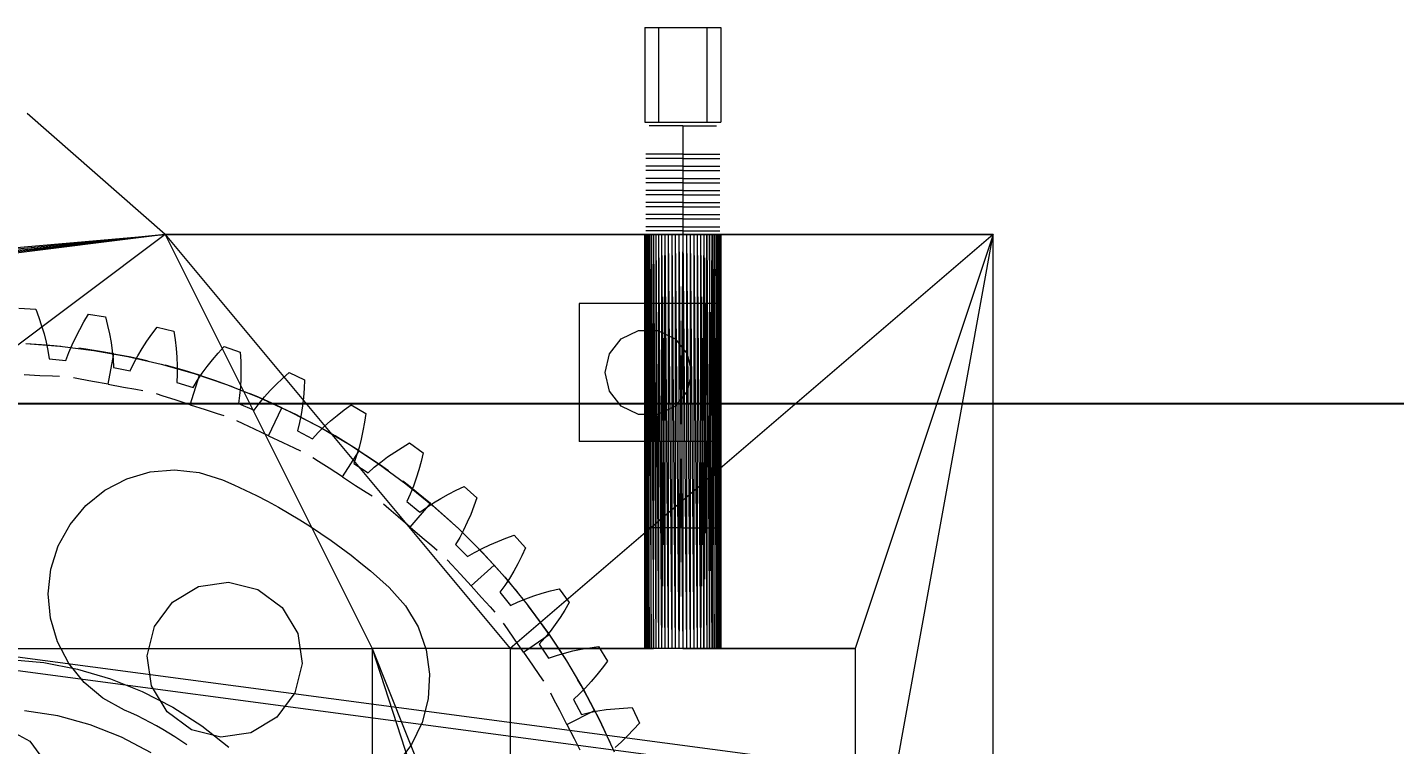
# Model space of a CAD drawing. Header units: millimetres. Extents: x -1970 to 34302, y -65268 to 6837.
# Drawn here: x 26148 to 26941, y 1884 to 2300 of the extents above; entities that cross this region are included whole.
import ezdxf

# ---------------------------------------------------------------- set-up
doc = ezdxf.new("R2010")
doc.units = ezdxf.units.MM
doc.layers.add('COTAS_P', color=1, linetype='Continuous', lineweight=0)
doc.layers.add('lateral_briquetadora', color=7, linetype='Continuous', lineweight=0)
doc.dimstyles.new('R19_100', dxfattribs={"dimtxt": 250, "dimasz": 150, "dimexe": 150, "dimexo": 80, "dimgap": 100, "dimtad": 1, "dimtih": 1, "dimtoh": 1, "dimdsep": 46, "dimcen": 0.09, "dimadec": 0, "dimazin": 0, "dimtfac": 1, "dimtdec": 4, "dimtofl": 0, "dimtmove": 0, "dimatfit": 3, "dimfxl": 1, "dimtolj": 1, "dimtzin": 0, "dimarcsym": 0})

# ---------------------------------------------------------------- blocks, each defined once
blk = doc.blocks.new('*D6')
at = {"layer": 'COTAS_P', "color": 0, "lineweight": -2, "transparency": 16777216}
for p, q in [((25128.19, 1262), (25128.19, 2232)), ((27628.19, 1262), (27628.19, 2232)), ((25278.19, 2082), (27478.19, 2082))]:
    blk.add_line(p, q, dxfattribs=at)
at = {"layer": 'COTAS_P', "color": 0, "transparency": 16777216}
for points in [[(25278.19, 2107), (25278.19, 2057), (25128.19, 2082)], [(27478.19, 2107), (27478.19, 2057), (27628.19, 2082)]]:
    blk.add_solid(points, dxfattribs=at)
at = {"layer": 'Defpoints', "color": 0, "transparency": 16777216}
for p in [(27628.19, 2082), (25128.19, 1182), (27628.19, 1182)]:
    blk.add_point(p, dxfattribs=at)

msp = doc.modelspace()

# ---------------------------------------------------------------- linework, layer by layer
at = {"layer": 'lateral_briquetadora'}
for p, q in [((26506.187, 2300), (26550.187, 2300)), ((26506.187, 2300), (26506.187, 2245)), ((26514.187, 2300), (26542.187, 2300)), ((26514.187, 2300), (26514.187, 2245)), ((26542.187, 2300), (26542.187, 2245)), ((26550.187, 2300), (26550.187, 2245)), ((26228.187, 2180), (26148.187, 2250)), ((26506.187, 2245), (26550.187, 2245)), ((26512.55, 2243), (26508.688, 2243)), ((26519.509, 2243), (26512.55, 2243)), ((26514.187, 2245), (26542.187, 2245)), ((26528.187, 2243), (26519.509, 2243)), ((26528.187, 2243), (26528.187, 2226.5)), ((26528.187, 2243), (26536.864, 2243)), ((26536.864, 2243), (26543.823, 2243)), ((26543.823, 2243), (26547.685, 2243)), ((26510.986, 2226.5), (26506.738, 2226.5)), ((26510.986, 2224), (26506.738, 2224)), ((26510.986, 2219.5), (26506.738, 2219.5)), ((26512.55, 2226.5), (26508.688, 2226.5)), ((26512.55, 2224), (26508.688, 2224)), ((26512.55, 2219.5), (26508.688, 2219.5)), ((26518.641, 2226.5), (26510.986, 2226.5)), ((26518.641, 2224), (26510.986, 2224)), ((26518.641, 2219.5), (26510.986, 2219.5)), ((26519.509, 2226.5), (26512.55, 2226.5)), ((26519.509, 2224), (26512.55, 2224)), ((26519.509, 2219.5), (26512.55, 2219.5)), ((26528.187, 2226.5), (26518.641, 2226.5)), ((26528.187, 2224), (26518.641, 2224)), ((26528.187, 2219.5), (26518.641, 2219.5)), ((26528.187, 2226.5), (26519.509, 2226.5)), ((26528.187, 2224), (26519.509, 2224)), ((26528.187, 2219.5), (26519.509, 2219.5)), ((26528.187, 2226.5), (26528.187, 2224)), ((26528.187, 2226.5), (26537.732, 2226.5)), ((26528.187, 2226.5), (26536.864, 2226.5)), ((26528.187, 2224), (26528.187, 2219.5)), ((26528.187, 2224), (26536.864, 2224)), ((26528.187, 2224), (26537.732, 2224)), ((26528.187, 2219.5), (26528.187, 2217)), ((26528.187, 2219.5), (26536.864, 2219.5)), ((26528.187, 2219.5), (26537.732, 2219.5)), ((26536.864, 2226.5), (26543.823, 2226.5)), ((26536.864, 2224), (26543.823, 2224)), ((26536.864, 2219.5), (26543.823, 2219.5)), ((26537.732, 2226.5), (26545.387, 2226.5)), ((26537.732, 2224), (26545.387, 2224)), ((26537.732, 2219.5), (26545.387, 2219.5)), ((26543.823, 2226.5), (26547.685, 2226.5)), ((26543.823, 2224), (26547.685, 2224)), ((26543.823, 2219.5), (26547.685, 2219.5)), ((26545.387, 2226.5), (26549.635, 2226.5)), ((26545.387, 2224), (26549.635, 2224)), ((26545.387, 2219.5), (26549.635, 2219.5)), ((26510.986, 2217), (26506.738, 2217)), ((26510.986, 2212.5), (26506.738, 2212.5)), ((26512.55, 2217), (26508.688, 2217)), ((26512.55, 2212.5), (26508.688, 2212.5)), ((26518.641, 2217), (26510.986, 2217)), ((26518.641, 2212.5), (26510.986, 2212.5)), ((26519.509, 2217), (26512.55, 2217)), ((26519.509, 2212.5), (26512.55, 2212.5)), ((26528.187, 2217), (26518.641, 2217)), ((26528.187, 2212.5), (26518.641, 2212.5)), ((26528.187, 2217), (26519.509, 2217)), ((26528.187, 2212.5), (26519.509, 2212.5)), ((26528.187, 2217), (26528.187, 2212.5)), ((26528.187, 2217), (26536.864, 2217)), ((26528.187, 2217), (26537.732, 2217)), ((26528.187, 2212.5), (26528.187, 2210)), ((26528.187, 2212.5), (26536.864, 2212.5)), ((26528.187, 2212.5), (26537.732, 2212.5)), ((26536.864, 2217), (26543.823, 2217)), ((26536.864, 2212.5), (26543.823, 2212.5)), ((26537.732, 2217), (26545.387, 2217)), ((26537.732, 2212.5), (26545.387, 2212.5)), ((26543.823, 2217), (26547.685, 2217)), ((26543.823, 2212.5), (26547.685, 2212.5)), ((26545.387, 2217), (26549.635, 2217)), ((26545.387, 2212.5), (26549.635, 2212.5)), ((26510.986, 2210), (26506.738, 2210)), ((26510.986, 2205.5), (26506.738, 2205.5)), ((26510.986, 2203), (26506.738, 2203)), ((26512.55, 2210), (26508.688, 2210)), ((26512.55, 2205.5), (26508.688, 2205.5)), ((26512.55, 2203), (26508.688, 2203)), ((26518.641, 2210), (26510.986, 2210)), ((26518.641, 2205.5), (26510.986, 2205.5)), ((26518.641, 2203), (26510.986, 2203)), ((26519.509, 2210), (26512.55, 2210)), ((26519.509, 2205.5), (26512.55, 2205.5)), ((26519.509, 2203), (26512.55, 2203)), ((26528.187, 2210), (26518.641, 2210)), ((26528.187, 2205.5), (26518.641, 2205.5)), ((26528.187, 2203), (26518.641, 2203)), ((26528.187, 2210), (26519.509, 2210)), ((26528.187, 2205.5), (26519.509, 2205.5)), ((26528.187, 2203), (26519.509, 2203)), ((26528.187, 2210), (26528.187, 2205.5)), ((26528.187, 2210), (26536.864, 2210)), ((26528.187, 2210), (26537.732, 2210)), ((26528.187, 2205.5), (26528.187, 2203)), ((26528.187, 2205.5), (26536.864, 2205.5)), ((26528.187, 2205.5), (26537.732, 2205.5)), ((26528.187, 2203), (26528.187, 2198.5)), ((26528.187, 2203), (26536.864, 2203)), ((26528.187, 2203), (26537.732, 2203)), ((26536.864, 2210), (26543.823, 2210)), ((26536.864, 2205.5), (26543.823, 2205.5)), ((26536.864, 2203), (26543.823, 2203)), ((26537.732, 2210), (26545.387, 2210)), ((26537.732, 2205.5), (26545.387, 2205.5)), ((26537.732, 2203), (26545.387, 2203)), ((26543.823, 2210), (26547.685, 2210)), ((26543.823, 2205.5), (26547.685, 2205.5)), ((26543.823, 2203), (26547.685, 2203)), ((26545.387, 2210), (26549.635, 2210)), ((26545.387, 2205.5), (26549.635, 2205.5)), ((26545.387, 2203), (26549.635, 2203)), ((26510.986, 2198.5), (26506.738, 2198.5)), ((26510.986, 2196), (26506.738, 2196)), ((26512.55, 2198.5), (26508.688, 2198.5)), ((26512.55, 2196), (26508.688, 2196)), ((26518.641, 2198.5), (26510.986, 2198.5)), ((26518.641, 2196), (26510.986, 2196)), ((26519.509, 2198.5), (26512.55, 2198.5)), ((26519.509, 2196), (26512.55, 2196)), ((26528.187, 2198.5), (26518.641, 2198.5)), ((26528.187, 2196), (26518.641, 2196)), ((26528.187, 2198.5), (26519.509, 2198.5)), ((26528.187, 2196), (26519.509, 2196)), ((26528.187, 2198.5), (26528.187, 2196)), ((26528.187, 2198.5), (26536.864, 2198.5)), ((26528.187, 2198.5), (26537.732, 2198.5)), ((26528.187, 2196), (26528.187, 2191.5)), ((26528.187, 2196), (26536.864, 2196)), ((26528.187, 2196), (26537.732, 2196)), ((26536.864, 2198.5), (26543.823, 2198.5)), ((26536.864, 2196), (26543.823, 2196)), ((26537.732, 2198.5), (26545.387, 2198.5)), ((26537.732, 2196), (26545.387, 2196)), ((26543.823, 2198.5), (26547.685, 2198.5)), ((26543.823, 2196), (26547.685, 2196)), ((26545.387, 2198.5), (26549.635, 2198.5)), ((26545.387, 2196), (26549.635, 2196)), ((26510.986, 2191.5), (26506.738, 2191.5)), ((26510.986, 2189), (26506.738, 2189)), ((26512.55, 2191.5), (26508.688, 2191.5)), ((26512.55, 2189), (26508.688, 2189)), ((26518.641, 2191.5), (26510.986, 2191.5)), ((26518.641, 2189), (26510.986, 2189)), ((26519.509, 2191.5), (26512.55, 2191.5)), ((26519.509, 2189), (26512.55, 2189)), ((26528.187, 2191.5), (26518.641, 2191.5)), ((26528.187, 2189), (26518.641, 2189)), ((26528.187, 2191.5), (26519.509, 2191.5)), ((26528.187, 2189), (26519.509, 2189)), ((26528.187, 2191.5), (26528.187, 2189)), ((26528.187, 2191.5), (26536.864, 2191.5)), ((26528.187, 2191.5), (26537.732, 2191.5)), ((26528.187, 2189), (26528.187, 2184.5)), ((26528.187, 2189), (26536.864, 2189)), ((26528.187, 2189), (26537.732, 2189)), ((26536.864, 2191.5), (26543.823, 2191.5)), ((26536.864, 2189), (26543.823, 2189)), ((26537.732, 2191.5), (26545.387, 2191.5)), ((26537.732, 2189), (26545.387, 2189)), ((26543.823, 2191.5), (26547.685, 2191.5)), ((26543.823, 2189), (26547.685, 2189)), ((26545.387, 2191.5), (26549.635, 2191.5)), ((26545.387, 2189), (26549.635, 2189)), ((26228.187, 2180), (25908.187, 1940)), ((26228.187, 2180), (25943.696, 2144.015)), ((26228.187, 2180), (25945.625, 2146.616)), ((26228.187, 2180), (25947.29, 2149.394)), ((26228.187, 2180), (25948.675, 2152.322)), ((25949.766, 2155.371), (26228.187, 2180)), ((26228.187, 2180), (26428.187, 1940)), ((26708.187, 2180), (26228.187, 2180)), ((26228.187, 2180), (26348.187, 1940)), ((26523.895, 2180), (26228.187, 2180)), ((26521.8, 2180), (26228.187, 2180)), ((26519.768, 2180), (26228.187, 2180)), ((26517.816, 2180), (26228.187, 2180)), ((26515.964, 2180), (26228.187, 2180)), ((26514.23, 2180), (26228.187, 2180)), ((26512.63, 2180), (26228.187, 2180)), ((26511.18, 2180), (26228.187, 2180)), ((26509.894, 2180), (26228.187, 2180)), ((26508.784, 2180), (26228.187, 2180)), ((26507.861, 2180), (26228.187, 2180)), ((26507.134, 2180), (26228.187, 2180)), ((26506.609, 2180), (26228.187, 2180)), ((26506.293, 2180), (26228.187, 2180)), ((26506.187, 2180), (26228.187, 2180)), ((26228.187, 2180), (26526.03, 2180)), ((26708.187, 2180), (26428.187, 1940)), ((26506.187, 2180), (26506.293, 1940)), ((26506.187, 1940), (26506.187, 2180)), ((26506.187, 2180), (26506.293, 2180)), ((26506.293, 2180), (26506.609, 1940)), ((26506.293, 1940), (26506.293, 2180)), ((26506.293, 2180), (26506.609, 2180)), ((26506.609, 2180), (26507.134, 1940)), ((26506.609, 1940), (26506.609, 2180)), ((26506.609, 2180), (26507.134, 2180)), ((26510.986, 2184.5), (26506.738, 2184.5)), ((26510.986, 2182), (26506.738, 2182)), ((26507.134, 2180), (26507.861, 1940)), ((26507.134, 1940), (26507.134, 2180)), ((26507.134, 2180), (26507.861, 2180)), ((26507.861, 2180), (26508.784, 1940)), ((26507.861, 1940), (26507.861, 2180)), ((26507.861, 2180), (26508.784, 2180)), ((26508.784, 2180), (26507.861, 1940)), ((26512.55, 2184.5), (26508.688, 2184.5)), ((26512.55, 2182), (26508.688, 2182)), ((26508.784, 2180), (26509.894, 1940)), ((26508.784, 1940), (26508.784, 2180)), ((26508.784, 2180), (26509.894, 2180)), ((26509.894, 2180), (26511.18, 1940)), ((26509.894, 1940), (26509.894, 2180)), ((26509.894, 2180), (26511.18, 2180)), ((26518.641, 2184.5), (26510.986, 2184.5)), ((26518.641, 2182), (26510.986, 2182)), ((26511.18, 2180), (26512.63, 1940)), ((26511.18, 1940), (26511.18, 2180)), ((26511.18, 2180), (26512.63, 2180)), ((26519.509, 2184.5), (26512.55, 2184.5)), ((26519.509, 2182), (26512.55, 2182)), ((26512.63, 2180), (26512.63, 1940)), ((26512.63, 2180), (26514.23, 1940)), ((26512.63, 2180), (26514.23, 2180)), ((26514.23, 2180), (26514.23, 1940)), ((26514.23, 2180), (26515.964, 1940)), ((26514.23, 2180), (26515.964, 2180)), ((26515.964, 2180), (26515.964, 1940)), ((26515.964, 2180), (26517.816, 1940)), ((26515.964, 2180), (26517.816, 2180)), ((26517.816, 2180), (26515.964, 1940)), ((26517.816, 2180), (26517.816, 1940)), ((26517.816, 2180), (26519.768, 1940)), ((26517.816, 2180), (26519.768, 2180)), ((26528.187, 2184.5), (26518.641, 2184.5)), ((26528.187, 2182), (26518.641, 2182)), ((26528.187, 2184.5), (26519.509, 2184.5)), ((26528.187, 2182), (26519.509, 2182)), ((26519.768, 2180), (26519.768, 1940)), ((26519.768, 2180), (26521.8, 1940)), ((26519.768, 2180), (26521.8, 2180)), ((26521.8, 2180), (26521.8, 1940)), ((26521.8, 2180), (26523.895, 1940)), ((26521.8, 2180), (26523.895, 2180)), ((26523.895, 2180), (26523.895, 1940)), ((26523.895, 2180), (26526.03, 1940)), ((26523.895, 2180), (26526.03, 2180)), ((26523.895, 2180), (26708.187, 2180)), ((26526.03, 2180), (26526.03, 1940)), ((26526.03, 2180), (26528.187, 1940)), ((26526.03, 2180), (26528.187, 2180)), ((26526.03, 2180), (26708.187, 2180)), ((26528.187, 2180), (26526.03, 1940)), ((26528.187, 2184.5), (26528.187, 2182)), ((26528.187, 2184.5), (26536.864, 2184.5)), ((26528.187, 2184.5), (26537.732, 2184.5)), ((26528.187, 2182), (26528.187, 2010)), ((26528.187, 2182), (26537.732, 2182)), ((26528.187, 2182), (26536.864, 2182)), ((26528.187, 2180), (26528.187, 1940)), ((26528.187, 2180), (26530.343, 1940)), ((26528.187, 2180), (26530.343, 2180)), ((26528.187, 2180), (26708.187, 2180)), ((26530.343, 2180), (26530.343, 1940)), ((26530.343, 2180), (26532.479, 1940)), ((26530.343, 2180), (26532.479, 2180)), ((26530.343, 2180), (26708.187, 2180)), ((26532.479, 2180), (26532.479, 1940)), ((26532.479, 2180), (26534.573, 1940)), ((26532.479, 2180), (26534.573, 2180)), ((26532.479, 2180), (26708.187, 2180)), ((26534.573, 2180), (26534.573, 1940)), ((26534.573, 2180), (26536.606, 1940)), ((26534.573, 2180), (26536.606, 2180)), ((26534.573, 2180), (26708.187, 2180)), ((26536.606, 2180), (26536.606, 1940)), ((26536.606, 2180), (26538.557, 1940)), ((26536.606, 2180), (26538.557, 2180)), ((26536.606, 2180), (26708.187, 2180)), ((26536.864, 2184.5), (26543.823, 2184.5)), ((26536.864, 2182), (26543.823, 2182)), ((26537.732, 2184.5), (26545.387, 2184.5)), ((26537.732, 2182), (26545.387, 2182)), ((26538.557, 2180), (26538.557, 1940)), ((26540.409, 2180), (26538.557, 1940)), ((26538.557, 2180), (26540.409, 2180)), ((26538.557, 2180), (26708.187, 2180)), ((26538.557, 2180), (26540.409, 1940)), ((26540.409, 2180), (26540.409, 1940)), ((26540.409, 1940), (26542.143, 2180)), ((26540.409, 2180), (26542.143, 2180)), ((26540.409, 2180), (26708.187, 2180)), ((26540.409, 2180), (26542.143, 1940)), ((26542.143, 2180), (26542.143, 1940)), ((26542.143, 2180), (26543.743, 1940)), ((26542.143, 2180), (26543.743, 2180)), ((26542.143, 2180), (26708.187, 2180)), ((26543.743, 2180), (26543.743, 1940)), ((26543.743, 1940), (26545.193, 2180)), ((26543.743, 2180), (26545.193, 2180)), ((26708.187, 2180), (26543.743, 2180)), ((26545.193, 1940), (26543.743, 2180)), ((26543.823, 2184.5), (26547.685, 2184.5)), ((26543.823, 2182), (26547.685, 2182)), ((26545.193, 2180), (26545.193, 1940)), ((26545.193, 2180), (26546.479, 1940)), ((26545.193, 2180), (26546.479, 2180)), ((26708.187, 2180), (26545.193, 2180)), ((26545.387, 2184.5), (26549.635, 2184.5)), ((26545.387, 2182), (26549.635, 2182)), ((26546.479, 2180), (26547.589, 1940)), ((26546.479, 1940), (26546.479, 2180)), ((26546.479, 2180), (26547.589, 2180)), ((26708.187, 2180), (26546.479, 2180)), ((26547.589, 2180), (26547.589, 1940)), ((26547.589, 1940), (26548.512, 2180)), ((26547.589, 2180), (26548.512, 2180)), ((26708.187, 2180), (26547.589, 2180)), ((26548.512, 1940), (26547.589, 2180)), ((26548.512, 2180), (26548.512, 1940)), ((26548.512, 2180), (26549.239, 1940)), ((26548.512, 2180), (26549.239, 2180)), ((26708.187, 2180), (26548.512, 2180)), ((26549.239, 2180), (26549.239, 1940)), ((26549.239, 1940), (26549.764, 2180)), ((26549.239, 2180), (26549.764, 2180)), ((26708.187, 2180), (26549.239, 2180)), ((26549.764, 1940), (26549.239, 2180)), ((26549.764, 2180), (26549.764, 1940)), ((26549.764, 2180), (26550.081, 1940)), ((26549.764, 2180), (26550.081, 2180)), ((26708.187, 2180), (26549.764, 2180)), ((26550.081, 2180), (26550.081, 1940)), ((26550.081, 1940), (26550.187, 2180)), ((26550.081, 2180), (26550.187, 2180)), ((26708.187, 2180), (26550.081, 2180)), ((26550.081, 2180), (26550.187, 1940)), ((26550.187, 2180), (26550.187, 1940)), ((26550.187, 2180), (26708.187, 2180)), ((26708.187, 2180), (26628.187, 1940)), ((26628.187, 1740), (26708.187, 2180)), ((26708.187, 1320), (26708.187, 2180)), ((26468.187, 2140), (26468.187, 2060)), ((26548.187, 2140), (26468.187, 2140)), ((26548.187, 2140), (26548.187, 2060)), ((26143.501, 2137.216), (26153.35, 2136.732)), ((26153.35, 2136.732), (26155.095, 2131.924)), ((26155.095, 2131.924), (26156.666, 2127.118)), ((26181.182, 2129.354), (26183.831, 2133.73)), ((26183.831, 2133.73), (26193.586, 2132.283)), ((26193.586, 2132.283), (26194.851, 2127.327)), ((26156.666, 2127.118), (26158.054, 2122.316)), ((26176.406, 2120.509), (26178.704, 2124.947)), ((26178.704, 2124.947), (26181.182, 2129.354)), ((26194.851, 2127.327), (26195.943, 2122.39)), ((26220.56, 2122.213), (26223.626, 2126.307)), ((26223.626, 2126.307), (26233.192, 2123.911)), ((26233.192, 2123.911), (26233.965, 2118.855)), ((26492.599, 2119.546), (26502.624, 2124.373)), ((26502.624, 2124.373), (26513.75, 2124.373)), ((26513.75, 2124.373), (26523.774, 2119.546)), ((26147.433, 2116.778), (26156.53, 2116.225)), ((26147.433, 2116.778), (26167.252, 2115.3)), ((26156.53, 2116.225), (26163.815, 2115.629)), ((26158.054, 2122.316), (26159.246, 2117.523)), ((26159.246, 2117.523), (26160.223, 2112.741)), ((26172.41, 2111.541), (26174.302, 2116.04)), ((26174.302, 2116.04), (26176.406, 2120.509)), ((26195.943, 2122.39), (26196.854, 2117.476)), ((26196.854, 2117.476), (26197.57, 2112.589)), ((26214.94, 2113.878), (26217.662, 2118.07)), ((26217.662, 2118.07), (26220.56, 2122.213)), ((26233.965, 2118.855), (26234.568, 2113.835)), ((26485.662, 2110.847), (26492.599, 2119.546)), ((26523.774, 2119.546), (26530.711, 2110.847)), ((26160.223, 2112.741), (26160.958, 2107.975)), ((26160.958, 2107.975), (26170.76, 2107.01)), ((26163.815, 2115.629), (26167.856, 2115.239)), ((26167.252, 2115.3), (26186.97, 2112.82)), ((26170.76, 2107.01), (26172.41, 2111.541)), ((26182.191, 2113.515), (26178.168, 2114.053)), ((26189.422, 2112.441), (26182.191, 2113.515)), ((26186.97, 2112.82), (26206.537, 2109.345)), ((26198.406, 2110.914), (26189.422, 2112.441)), ((26195.184, 2093.204), (26198.406, 2110.914)), ((26197.57, 2112.589), (26198.074, 2107.734)), ((26198.406, 2110.914), (26207.352, 2109.178)), ((26206.537, 2109.345), (26225.904, 2104.883)), ((26207.352, 2109.178), (26214.498, 2107.636)), ((26210.085, 2105.345), (26212.408, 2109.637)), ((26212.408, 2109.637), (26214.94, 2113.878)), ((26234.568, 2113.835), (26234.993, 2108.855)), ((26234.993, 2108.855), (26235.226, 2103.922)), ((26255.759, 2107.407), (26259.049, 2111.246)), ((26259.049, 2111.246), (26262.501, 2115.02)), ((26262.501, 2115.02), (26271.786, 2111.698)), ((26271.786, 2111.698), (26272.06, 2106.591)), ((26483.187, 2100), (26485.662, 2110.847)), ((26530.711, 2110.847), (26533.187, 2100)), ((26198.074, 2107.734), (26198.338, 2102.919)), ((26198.338, 2102.919), (26207.998, 2100.998)), ((26207.998, 2100.998), (26210.085, 2105.345)), ((26214.498, 2107.636), (26218.453, 2106.722)), ((26225.904, 2104.883), (26245.019, 2099.447)), ((26232.441, 2103.142), (26228.522, 2104.2)), ((26239.469, 2101.133), (26232.441, 2103.142)), ((26235.226, 2103.922), (26235.252, 2099.041)), ((26248.177, 2098.447), (26239.469, 2101.133)), ((26249.704, 2099.53), (26252.639, 2103.502)), ((26252.639, 2103.502), (26255.759, 2107.407)), ((26272.06, 2106.591), (26272.168, 2101.535)), ((26272.168, 2101.535), (26272.103, 2096.538)), ((26296.278, 2096.559), (26300.083, 2099.977)), ((26300.083, 2099.977), (26308.998, 2095.761)), ((26485.662, 2089.153), (26483.187, 2100)), ((26533.187, 2100), (26530.711, 2089.153)), ((26146.55, 2098.799), (26155.651, 2098.352)), ((26155.651, 2098.352), (26162.949, 2097.994)), ((26162.949, 2097.994), (26166.999, 2097.795)), ((26179.03, 2096.144), (26175.041, 2096.869)), ((26186.219, 2094.835), (26179.03, 2096.144)), ((26195.184, 2093.204), (26186.219, 2094.835)), ((26195.184, 2093.204), (26204.148, 2091.573)), ((26235.252, 2099.041), (26235.043, 2094.223)), ((26235.043, 2094.223), (26244.468, 2091.364)), ((26242.671, 2081.309), (26248.177, 2098.447)), ((26244.468, 2091.364), (26246.971, 2095.486)), ((26245.019, 2099.447), (26263.834, 2093.049)), ((26246.971, 2095.486), (26249.704, 2099.53)), ((26248.177, 2098.447), (26256.82, 2095.558)), ((26256.82, 2095.558), (26263.703, 2093.097)), ((26263.703, 2093.097), (26267.505, 2091.675)), ((26263.834, 2093.049), (26282.302, 2085.706)), ((26272.103, 2096.538), (26271.852, 2091.605)), ((26289.14, 2089.481), (26292.627, 2093.061)), ((26292.627, 2093.061), (26296.278, 2096.559)), ((26308.998, 2095.761), (26308.77, 2090.651)), ((26204.148, 2091.573), (26211.337, 2090.265)), ((26211.337, 2090.265), (26215.326, 2089.539)), ((26227.039, 2086.332), (26223.179, 2087.572)), ((26233.996, 2084.097), (26227.039, 2086.332)), ((26242.671, 2081.309), (26233.996, 2084.097)), ((26271.399, 2086.745), (26270.719, 2081.972)), ((26271.852, 2091.605), (26271.399, 2086.745)), ((26280.906, 2086.299), (26277.159, 2087.86)), ((26287.612, 2083.39), (26280.906, 2086.299)), ((26282.302, 2085.706), (26300.373, 2077.437)), ((26282.713, 2082.059), (26285.829, 2085.816)), ((26285.829, 2085.816), (26289.14, 2089.481)), ((26308.382, 2085.61), (26307.827, 2080.643)), ((26308.77, 2090.651), (26308.382, 2085.61)), ((26492.599, 2080.454), (26485.662, 2089.153)), ((26530.711, 2089.153), (26523.774, 2080.454)), ((26242.671, 2081.309), (26251.346, 2078.522)), ((26251.346, 2078.522), (26258.302, 2076.287)), ((26258.302, 2076.287), (26262.163, 2075.047)), ((26270.719, 2081.972), (26279.818, 2078.203)), ((26279.818, 2078.203), (26282.713, 2082.059)), ((26295.895, 2079.59), (26287.612, 2083.39)), ((26288.199, 2063.318), (26295.895, 2079.59)), ((26295.895, 2079.59), (26304.087, 2075.598)), ((26300.373, 2077.437), (26318.003, 2068.263)), ((26307.827, 2080.643), (26307.094, 2075.758)), ((26327.911, 2075.171), (26331.888, 2078.294)), ((26331.888, 2078.294), (26336.01, 2081.323)), ((26336.01, 2081.323), (26344.468, 2076.253)), ((26344.468, 2076.253), (26343.74, 2071.19)), ((26502.624, 2075.627), (26492.599, 2080.454)), ((26523.774, 2080.454), (26513.75, 2075.627)), ((26273.357, 2070.338), (26269.691, 2072.072)), ((26279.962, 2067.214), (26273.357, 2070.338)), ((26304.087, 2075.598), (26310.59, 2072.259)), ((26306.167, 2070.966), (26305.022, 2066.282)), ((26307.094, 2075.758), (26306.167, 2070.966)), ((26310.59, 2072.259), (26314.174, 2070.353)), ((26316.967, 2065.194), (26320.436, 2068.627)), ((26318.003, 2068.263), (26335.145, 2058.209)), ((26320.436, 2068.627), (26324.09, 2071.95)), ((26324.09, 2071.95), (26327.911, 2075.171)), ((26343.74, 2071.19), (26342.86, 2066.211)), ((26513.75, 2075.627), (26502.624, 2075.627)), ((26288.199, 2063.318), (26279.962, 2067.214)), ((26288.199, 2063.318), (26296.436, 2059.422)), ((26305.022, 2066.282), (26313.708, 2061.639)), ((26313.708, 2061.639), (26316.967, 2065.194)), ((26326.759, 2063.274), (26323.247, 2065.311)), ((26333.028, 2059.515), (26326.759, 2063.274)), ((26341.821, 2061.322), (26340.612, 2056.533)), ((26342.86, 2066.211), (26341.821, 2061.322)), ((26296.436, 2059.422), (26303.041, 2056.298)), ((26303.041, 2056.298), (26306.707, 2054.564)), ((26330.989, 2039.538), (26340.744, 2054.666)), ((26340.744, 2054.666), (26333.028, 2059.515)), ((26335.145, 2058.209), (26351.756, 2047.299)), ((26340.612, 2056.533), (26339.22, 2051.855)), ((26340.744, 2054.666), (26348.345, 2049.639)), ((26357.154, 2051.077), (26361.272, 2053.908)), ((26361.272, 2053.908), (26365.536, 2056.627)), ((26365.536, 2056.627), (26369.935, 2059.237)), ((26369.935, 2059.237), (26377.855, 2053.362)), ((26377.855, 2053.362), (26376.635, 2048.395)), ((26548.187, 2060), (26468.187, 2060)), ((26317.191, 2048.435), (26313.783, 2050.632)), ((26323.332, 2044.475), (26317.191, 2048.435)), ((26330.989, 2039.538), (26323.332, 2044.475)), ((26339.22, 2051.855), (26337.622, 2047.306)), ((26337.622, 2047.306), (26345.811, 2041.834)), ((26345.811, 2041.834), (26349.402, 2045.052)), ((26348.345, 2049.639), (26354.356, 2045.48)), ((26349.402, 2045.052), (26353.192, 2048.128)), ((26351.756, 2047.299), (26367.794, 2035.562)), ((26353.192, 2048.128), (26357.154, 2051.077)), ((26354.356, 2045.48), (26357.661, 2043.122)), ((26376.635, 2048.395), (26375.271, 2043.526)), ((27123.191, 1804.947), (25376.879, 2036.782)), ((26193.343, 2031.784), (26205.943, 2038.358)), ((26205.943, 2038.358), (26219.584, 2042.348)), ((26219.584, 2042.348), (26233.741, 2043.6)), ((26233.741, 2043.6), (26247.871, 2042.065)), ((26247.871, 2042.065), (26261.43, 2037.804)), ((26261.43, 2037.804), (26268.046, 2034.902)), ((26330.989, 2039.538), (26338.647, 2034.6)), ((26369.213, 2034.461), (26365.998, 2036.939)), ((26373.758, 2038.763), (26372.085, 2034.116)), ((26375.271, 2043.526), (26373.758, 2038.763)), ((27122.138, 1797.017), (25375.827, 2028.852)), ((26182.267, 2022.878), (26193.343, 2031.784)), ((26268.046, 2034.902), (26274.599, 2031.86)), ((26274.599, 2031.86), (26281.087, 2028.68)), ((26281.087, 2028.68), (26287.505, 2025.363)), ((26338.647, 2034.6), (26344.788, 2030.641)), ((26344.788, 2030.641), (26348.196, 2028.443)), ((26367.794, 2035.562), (26383.216, 2023.027)), ((26370.242, 2029.596), (26368.205, 2025.226)), ((26374.938, 2029.916), (26369.213, 2034.461)), ((26372.085, 2034.116), (26370.242, 2029.596)), ((26381.955, 2024.101), (26374.938, 2029.916)), ((26388.012, 2027.065), (26392.389, 2029.478)), ((26392.389, 2029.478), (26396.898, 2031.766)), ((26396.898, 2031.766), (26401.531, 2033.932)), ((26401.531, 2033.932), (26408.838, 2027.309)), ((26173.141, 2011.982), (26182.267, 2022.878)), ((26287.505, 2025.363), (26293.851, 2021.91)), ((26293.851, 2021.91), (26300.123, 2018.322)), ((26357.79, 2020.998), (26354.698, 2023.621)), ((26363.362, 2016.271), (26357.79, 2020.998)), ((26368.205, 2025.226), (26375.818, 2018.977)), ((26370.31, 2010.376), (26381.955, 2024.101)), ((26375.818, 2018.977), (26379.708, 2021.828)), ((26379.708, 2021.828), (26383.78, 2024.518)), ((26381.955, 2024.101), (26388.835, 2018.125)), ((26383.216, 2023.027), (26397.983, 2009.728)), ((26383.78, 2024.518), (26388.012, 2027.065)), ((26407.137, 2022.486), (26405.302, 2017.774)), ((26408.838, 2027.309), (26407.137, 2022.486)), ((26300.123, 2018.322), (26306.316, 2014.603)), ((26306.316, 2014.603), (26312.43, 2010.752)), ((26370.31, 2010.376), (26363.362, 2016.271)), ((26388.835, 2018.125), (26394.252, 2013.217)), ((26394.252, 2013.217), (26397.221, 2010.448)), ((26403.329, 2013.182), (26401.21, 2008.721)), ((26405.302, 2017.774), (26403.329, 2013.182)), ((26166.317, 1999.515), (26173.141, 2011.982)), ((26312.43, 2010.752), (26318.46, 2006.773)), ((26318.46, 2006.773), (26324.404, 2002.666)), ((26370.31, 2010.376), (26377.258, 2004.481)), ((26397.983, 2009.728), (26412.058, 1995.697)), ((26401.21, 2008.721), (26398.932, 2004.404)), ((26425.672, 2003.95), (26430.496, 2005.652)), ((26430.496, 2005.652), (26437.118, 1998.345)), ((26512.55, 2010), (26508.688, 2010)), ((26519.509, 2010), (26512.55, 2010)), ((26528.187, 2010), (26519.509, 2010)), ((26528.187, 2010), (26536.864, 2010)), ((26536.864, 2010), (26543.823, 2010)), ((26543.823, 2010), (26547.685, 2010)), ((26162.055, 1985.957), (26166.317, 1999.515)), ((26324.404, 2002.666), (26330.26, 1998.434)), ((26330.26, 1998.434), (26336.024, 1994.079)), ((26377.258, 2004.481), (26382.829, 1999.754)), ((26382.829, 1999.754), (26385.922, 1997.13)), ((26398.932, 2004.404), (26396.476, 2000.254)), ((26396.476, 2000.254), (26403.441, 1993.29)), ((26407.544, 2000.353), (26404.679, 2003.23)), ((26412.627, 1995.1), (26407.544, 2000.353)), ((26407.591, 1995.745), (26411.907, 1998.023)), ((26411.907, 1998.023), (26416.369, 2000.143)), ((26416.369, 2000.143), (26420.961, 2002.116)), ((26420.961, 2002.116), (26425.672, 2003.95)), ((26437.118, 1998.345), (26434.952, 1993.711)), ((26336.024, 1994.079), (26341.695, 1989.602)), ((26341.695, 1989.602), (26347.269, 1985.006)), ((26394.462, 1988.496), (26391.738, 1991.501)), ((26403.441, 1993.29), (26407.591, 1995.745)), ((26412.058, 1995.697), (26425.404, 1980.972)), ((26418.825, 1988.419), (26412.627, 1995.1)), ((26432.665, 1989.202), (26430.251, 1984.826)), ((26434.952, 1993.711), (26432.665, 1989.202)), ((26160.521, 1971.827), (26162.055, 1985.957)), ((26347.269, 1985.006), (26352.744, 1980.292)), ((26399.369, 1983.082), (26394.462, 1988.496)), ((26405.488, 1976.331), (26399.369, 1983.082)), ((26405.488, 1976.331), (26418.825, 1988.419)), ((26418.825, 1988.419), (26424.866, 1981.596)), ((26424.866, 1981.596), (26429.596, 1976.023)), ((26430.251, 1984.826), (26427.704, 1980.594)), ((26232.491, 1966.984), (26247.551, 1976.011)), ((26247.551, 1976.011), (26264.919, 1978.587)), ((26264.919, 1978.587), (26281.951, 1974.321)), ((26281.951, 1974.321), (26296.054, 1963.861)), ((26352.744, 1980.292), (26358.118, 1975.463)), ((26358.118, 1975.463), (26367.595, 1964.871)), ((26405.488, 1976.331), (26411.606, 1969.58)), ((26425.014, 1976.521), (26422.164, 1972.632)), ((26427.704, 1980.594), (26425.014, 1976.521)), ((26425.404, 1980.972), (26437.988, 1965.589)), ((26429.596, 1976.023), (26432.178, 1972.89)), ((26446.713, 1972.085), (26451.582, 1973.448)), ((26451.582, 1973.448), (26456.549, 1974.669)), ((26456.549, 1974.669), (26462.423, 1966.748)), ((26161.773, 1957.67), (26160.521, 1971.827)), ((26222.032, 1952.881), (26232.491, 1966.984)), ((26411.606, 1969.58), (26416.513, 1964.166)), ((26422.164, 1972.632), (26428.412, 1965.018)), ((26428.412, 1965.018), (26432.783, 1967.055)), ((26432.783, 1967.055), (26437.302, 1968.899)), ((26437.302, 1968.899), (26441.95, 1970.571)), ((26437.988, 1965.589), (26449.776, 1949.589)), ((26441.95, 1970.571), (26446.713, 1972.085)), ((26462.423, 1966.748), (26459.814, 1962.349)), ((26165.762, 1944.029), (26161.773, 1957.67)), ((26296.054, 1963.861), (26305.081, 1948.801)), ((26367.595, 1964.871), (26374.824, 1952.634)), ((26416.513, 1964.166), (26419.237, 1961.161)), ((26441.095, 1961.534), (26438.63, 1964.76)), ((26445.448, 1955.662), (26441.095, 1961.534)), ((26457.095, 1958.086), (26454.264, 1953.967)), ((26459.814, 1962.349), (26457.095, 1958.086)), ((26217.765, 1935.849), (26222.032, 1952.881)), ((26374.824, 1952.634), (26379.527, 1939.222)), ((26426.577, 1951.486), (26424.269, 1954.82)), ((26430.735, 1945.478), (26426.577, 1951.486)), ((26450.721, 1948.23), (26445.448, 1955.662)), ((26451.315, 1950.005), (26448.238, 1946.216)), ((26449.776, 1949.589), (26460.738, 1933.013)), ((26454.264, 1953.967), (26451.315, 1950.005)), ((26172.337, 1931.428), (26165.762, 1944.029)), ((26305.081, 1948.801), (26307.657, 1931.433)), ((26435.92, 1937.986), (26430.735, 1945.478)), ((26435.92, 1937.986), (26450.721, 1948.23)), ((26448.238, 1946.216), (26445.021, 1942.624)), ((26445.021, 1942.624), (26450.492, 1934.435)), ((26450.721, 1948.23), (26455.82, 1940.676)), ((25908.187, 1940), (26348.187, 1940)), ((26138.131, 1933.763), (26157.93, 1931.873)), ((26220.342, 1918.481), (26217.765, 1935.849)), ((26348.187, 1940), (26348.187, 1510)), ((26348.187, 1940), (26428.187, 1740)), ((26428.187, 1940), (26348.187, 1940)), ((26348.187, 1940), (26348.187, 1504)), ((26348.187, 1940), (26428.187, 1695)), ((26379.527, 1939.222), (26381.522, 1925.151)), ((26428.187, 1940), (26428.187, 1740)), ((26512.63, 1940), (26428.187, 1940)), ((26428.187, 1940), (26511.18, 1940)), ((26514.23, 1940), (26428.187, 1940)), ((26515.964, 1940), (26428.187, 1940)), ((26428.187, 1940), (26509.894, 1940)), ((26517.816, 1940), (26428.187, 1940)), ((26428.187, 1940), (26508.784, 1940)), ((26519.768, 1940), (26428.187, 1940)), ((26428.187, 1940), (26507.861, 1940)), ((26521.8, 1940), (26428.187, 1940)), ((26428.187, 1940), (26507.134, 1940)), ((26428.187, 1940), (26506.609, 1940)), ((26523.895, 1940), (26428.187, 1940)), ((26526.03, 1940), (26428.187, 1940)), ((26428.187, 1940), (26506.293, 1940)), ((26528.187, 1940), (26428.187, 1940)), ((26428.187, 1940), (26506.187, 1940)), ((26628.187, 1940), (26428.187, 1940)), ((26435.92, 1937.986), (26441.106, 1930.494)), ((26450.492, 1934.435), (26455.042, 1936.034)), ((26455.042, 1936.034), (26459.72, 1937.426)), ((26455.82, 1940.676), (26459.782, 1934.534)), ((26459.72, 1937.426), (26464.509, 1938.634)), ((26459.782, 1934.534), (26461.933, 1931.091)), ((26464.509, 1938.634), (26469.398, 1939.674)), ((26469.398, 1939.674), (26474.377, 1940.554)), ((26474.377, 1940.554), (26479.439, 1941.281)), ((26479.439, 1941.281), (26484.509, 1932.823)), ((26506.293, 1940), (26506.187, 1940)), ((26506.609, 1940), (26506.293, 1940)), ((26507.134, 1940), (26506.609, 1940)), ((26507.861, 1940), (26507.134, 1940)), ((26508.784, 1940), (26507.861, 1940)), ((26509.894, 1940), (26508.784, 1940)), ((26511.18, 1940), (26509.894, 1940)), ((26512.63, 1940), (26511.18, 1940)), ((26514.23, 1940), (26512.63, 1940)), ((26515.964, 1940), (26514.23, 1940)), ((26517.816, 1940), (26515.964, 1940)), ((26519.768, 1940), (26517.816, 1940)), ((26521.8, 1940), (26519.768, 1940)), ((26523.895, 1940), (26521.8, 1940)), ((26526.03, 1940), (26523.895, 1940)), ((26528.187, 1940), (26526.03, 1940)), ((26530.343, 1940), (26528.187, 1940)), ((26528.187, 1940), (26628.187, 1940)), ((26532.479, 1940), (26530.343, 1940)), ((26530.343, 1940), (26628.187, 1940)), ((26534.573, 1940), (26532.479, 1940)), ((26532.479, 1940), (26628.187, 1940)), ((26536.606, 1940), (26534.573, 1940)), ((26534.573, 1940), (26628.187, 1940)), ((26538.557, 1940), (26536.606, 1940)), ((26536.606, 1940), (26628.187, 1940)), ((26540.409, 1940), (26538.557, 1940)), ((26538.557, 1940), (26628.187, 1940)), ((26542.143, 1940), (26540.409, 1940)), ((26540.409, 1940), (26628.187, 1940)), ((26543.743, 1940), (26542.143, 1940)), ((26542.143, 1940), (26628.187, 1940)), ((26545.193, 1940), (26543.743, 1940)), ((26543.743, 1940), (26628.187, 1940)), ((26546.479, 1940), (26545.193, 1940)), ((26545.193, 1940), (26628.187, 1940)), ((26547.589, 1940), (26546.479, 1940)), ((26546.479, 1940), (26628.187, 1940)), ((26548.512, 1940), (26547.589, 1940)), ((26547.589, 1940), (26628.187, 1940)), ((26549.239, 1940), (26548.512, 1940)), ((26548.512, 1940), (26628.187, 1940)), ((26549.764, 1940), (26549.239, 1940)), ((26549.239, 1940), (26628.187, 1940)), ((26550.081, 1940), (26549.764, 1940)), ((26549.764, 1940), (26628.187, 1940)), ((26550.187, 1940), (26550.081, 1940)), ((26550.081, 1940), (26628.187, 1940)), ((26550.187, 1940), (26628.187, 1940)), ((26628.187, 1940), (26628.187, 1740)), ((26157.93, 1931.873), (26177.46, 1928.109)), ((26181.243, 1920.352), (26172.337, 1931.428)), ((26177.46, 1928.109), (26196.544, 1922.505)), ((26307.657, 1931.433), (26303.391, 1914.401)), ((26441.106, 1930.494), (26445.264, 1924.485)), ((26460.738, 1933.013), (26470.847, 1915.903)), ((26481.481, 1928.701), (26478.358, 1924.725)), ((26484.509, 1932.823), (26481.481, 1928.701)), ((26192.139, 1911.227), (26181.243, 1920.352)), ((26196.544, 1922.505), (26215.008, 1915.113)), ((26229.368, 1903.421), (26220.342, 1918.481)), ((26381.522, 1925.151), (26380.735, 1910.96)), ((26445.264, 1924.485), (26447.572, 1921.151)), ((26469.292, 1918.668), (26467.269, 1922.188)), ((26472.842, 1912.278), (26469.292, 1918.668)), ((26475.137, 1920.903), (26471.813, 1917.249)), ((26478.358, 1924.725), (26475.137, 1920.903)), ((26204.605, 1904.402), (26192.139, 1911.227)), ((26215.008, 1915.113), (26232.687, 1905.999)), ((26303.391, 1914.401), (26292.931, 1900.299)), ((26380.735, 1910.96), (26377.193, 1897.196)), ((26453.586, 1910.601), (26451.734, 1914.208)), ((26456.925, 1904.101), (26453.586, 1910.601)), ((26468.38, 1913.78), (26464.826, 1910.521)), ((26464.826, 1910.521), (26469.469, 1901.835)), ((26471.813, 1917.249), (26468.38, 1913.78)), ((26470.847, 1915.903), (26480.076, 1898.302)), ((26477.099, 1904.221), (26472.842, 1912.278)), ((26165.988, 1900.986), (26146.739, 1904.041)), ((26208.4, 1902.738), (26204.605, 1904.402)), ((26212.159, 1900.993), (26208.4, 1902.738)), ((26243.471, 1892.962), (26229.368, 1903.421)), ((26232.687, 1905.999), (26249.418, 1895.246)), ((26461.088, 1895.996), (26456.925, 1904.101)), ((26461.088, 1895.996), (26477.099, 1904.221)), ((26469.469, 1901.835), (26474.153, 1902.98)), ((26474.153, 1902.98), (26478.945, 1903.907)), ((26477.099, 1904.221), (26481.169, 1896.066)), ((26478.945, 1903.907), (26483.829, 1904.64)), ((26483.829, 1904.64), (26488.796, 1905.196)), ((26488.796, 1905.196), (26493.838, 1905.583)), ((26493.838, 1905.583), (26498.947, 1905.811)), ((26498.947, 1905.811), (26503.164, 1896.897)), ((26184.794, 1895.867), (26165.988, 1900.986)), ((26202.936, 1888.745), (26184.794, 1895.867)), ((26215.879, 1899.169), (26212.159, 1900.993)), ((26219.56, 1897.267), (26215.879, 1899.169)), ((26223.2, 1895.286), (26219.56, 1897.267)), ((26226.797, 1893.229), (26223.2, 1895.286)), ((26249.418, 1895.246), (26265.052, 1882.952)), ((26292.931, 1900.299), (26277.871, 1891.272)), ((26377.193, 1897.196), (26371.035, 1884.387)), ((26461.088, 1895.996), (26465.251, 1887.891)), ((26480.076, 1898.302), (26488.402, 1880.257)), ((26481.169, 1896.066), (26484.295, 1889.459)), ((26503.164, 1896.897), (26499.746, 1893.091)), ((26141.243, 1891.008), (26149.846, 1886.332)), ((26149.846, 1886.332), (26155.567, 1878.387)), ((26220.202, 1879.704), (26202.936, 1888.745)), ((26230.349, 1891.096), (26226.797, 1893.229)), ((26233.855, 1888.887), (26230.349, 1891.096)), ((26237.314, 1886.605), (26233.855, 1888.887)), ((26240.723, 1884.25), (26237.314, 1886.605)), ((26260.503, 1888.696), (26243.471, 1892.962)), ((26277.871, 1891.272), (26260.503, 1888.696)), ((26465.251, 1887.891), (26468.59, 1881.392)), ((26484.295, 1889.459), (26485.978, 1885.765)), ((26492.668, 1885.953), (26489.002, 1882.642)), ((26496.248, 1889.44), (26492.668, 1885.953)), ((26499.746, 1893.091), (26496.248, 1889.44)), ((26371.035, 1884.387), (26362.496, 1873.026))]:
    msp.add_line(p, q, dxfattribs=at)

# ---------------------------------------------------------------- dimensions: what is measured, and where the dimension line sits
at = {"layer": 'COTAS_P'}
dim = msp.add_aligned_dim(p1=(25128.187, 1182), p2=(27628.187, 1182), distance=900, text='<> P', dimstyle='R19_100', dxfattribs=at)
dim.commit()
dim.dimension.update_dxf_attribs({"geometry": '*D6', "text_midpoint": (26378.187, 2082)})

doc.saveas('drawing.dxf')
